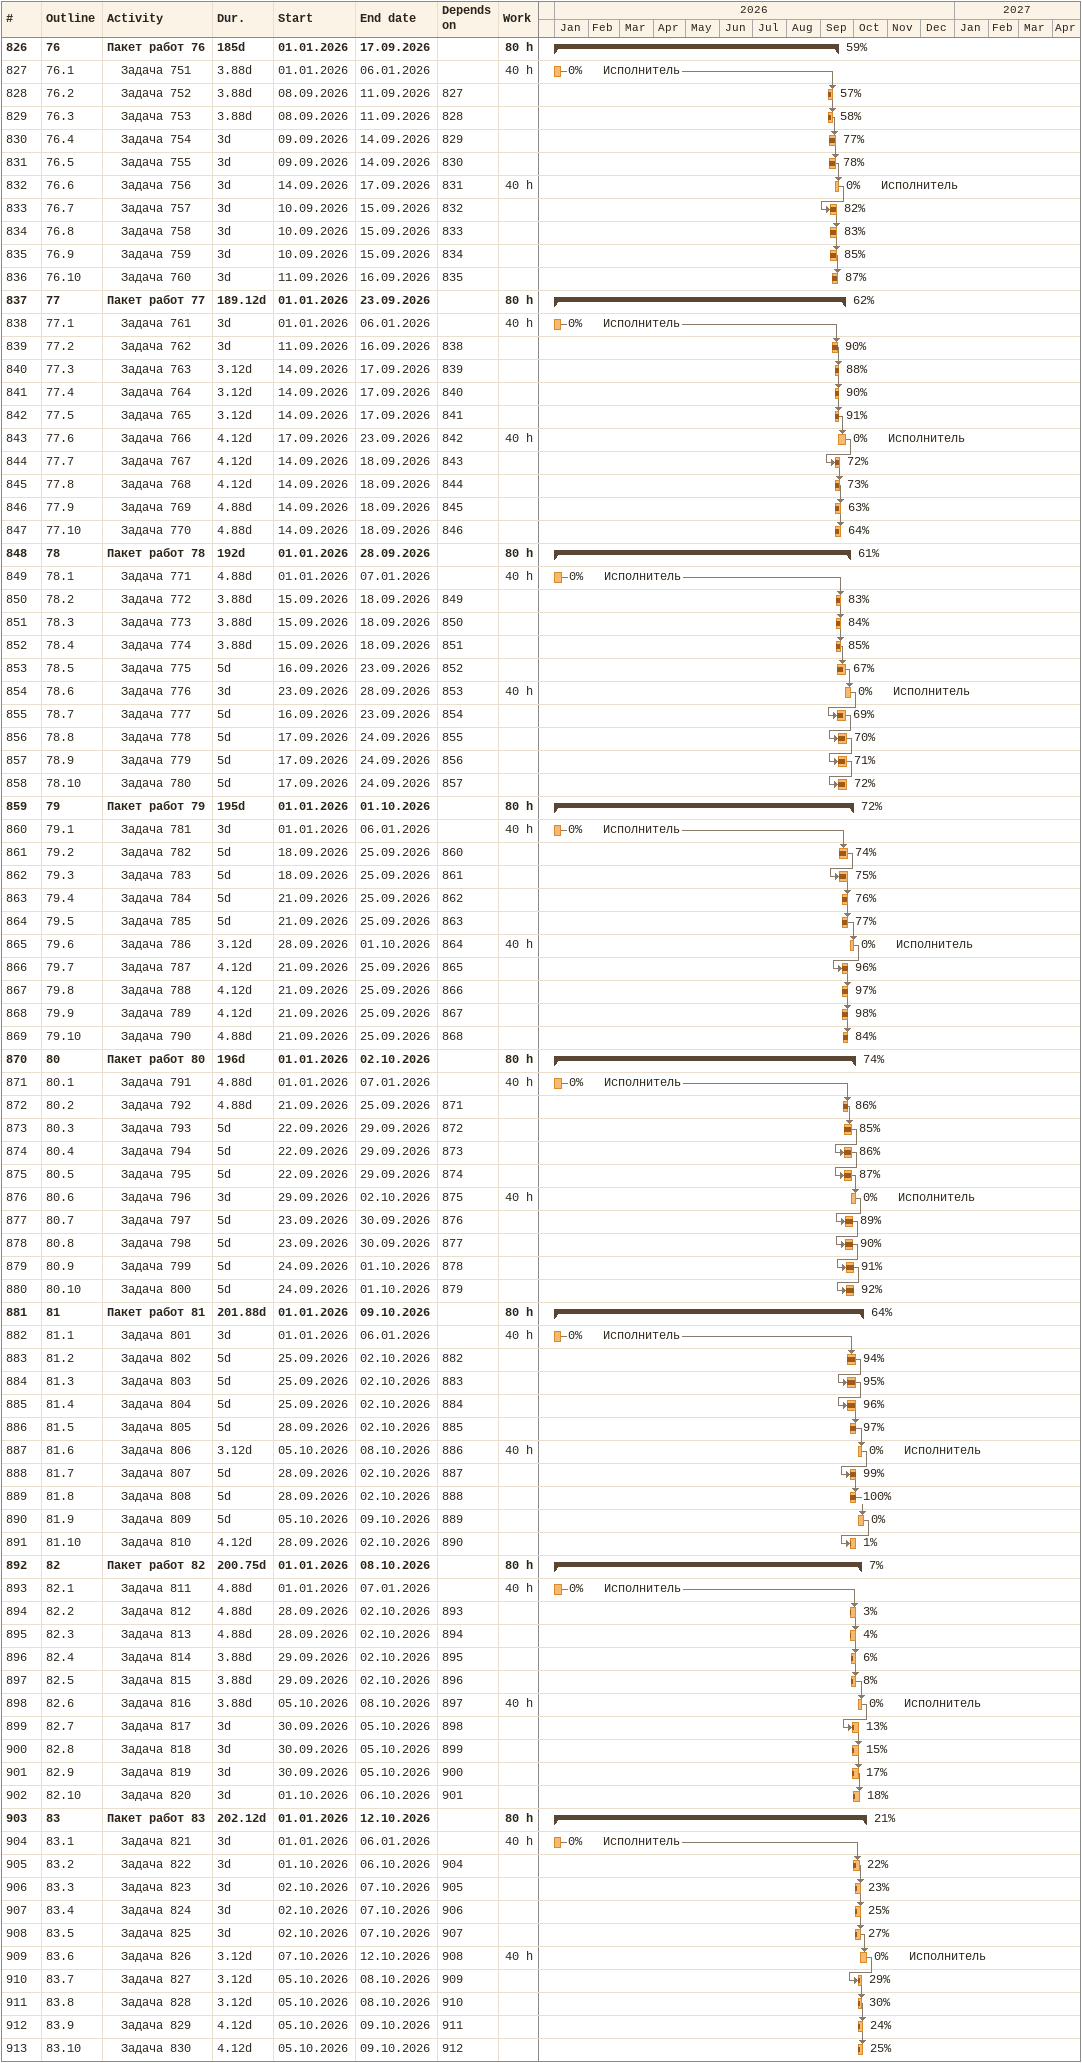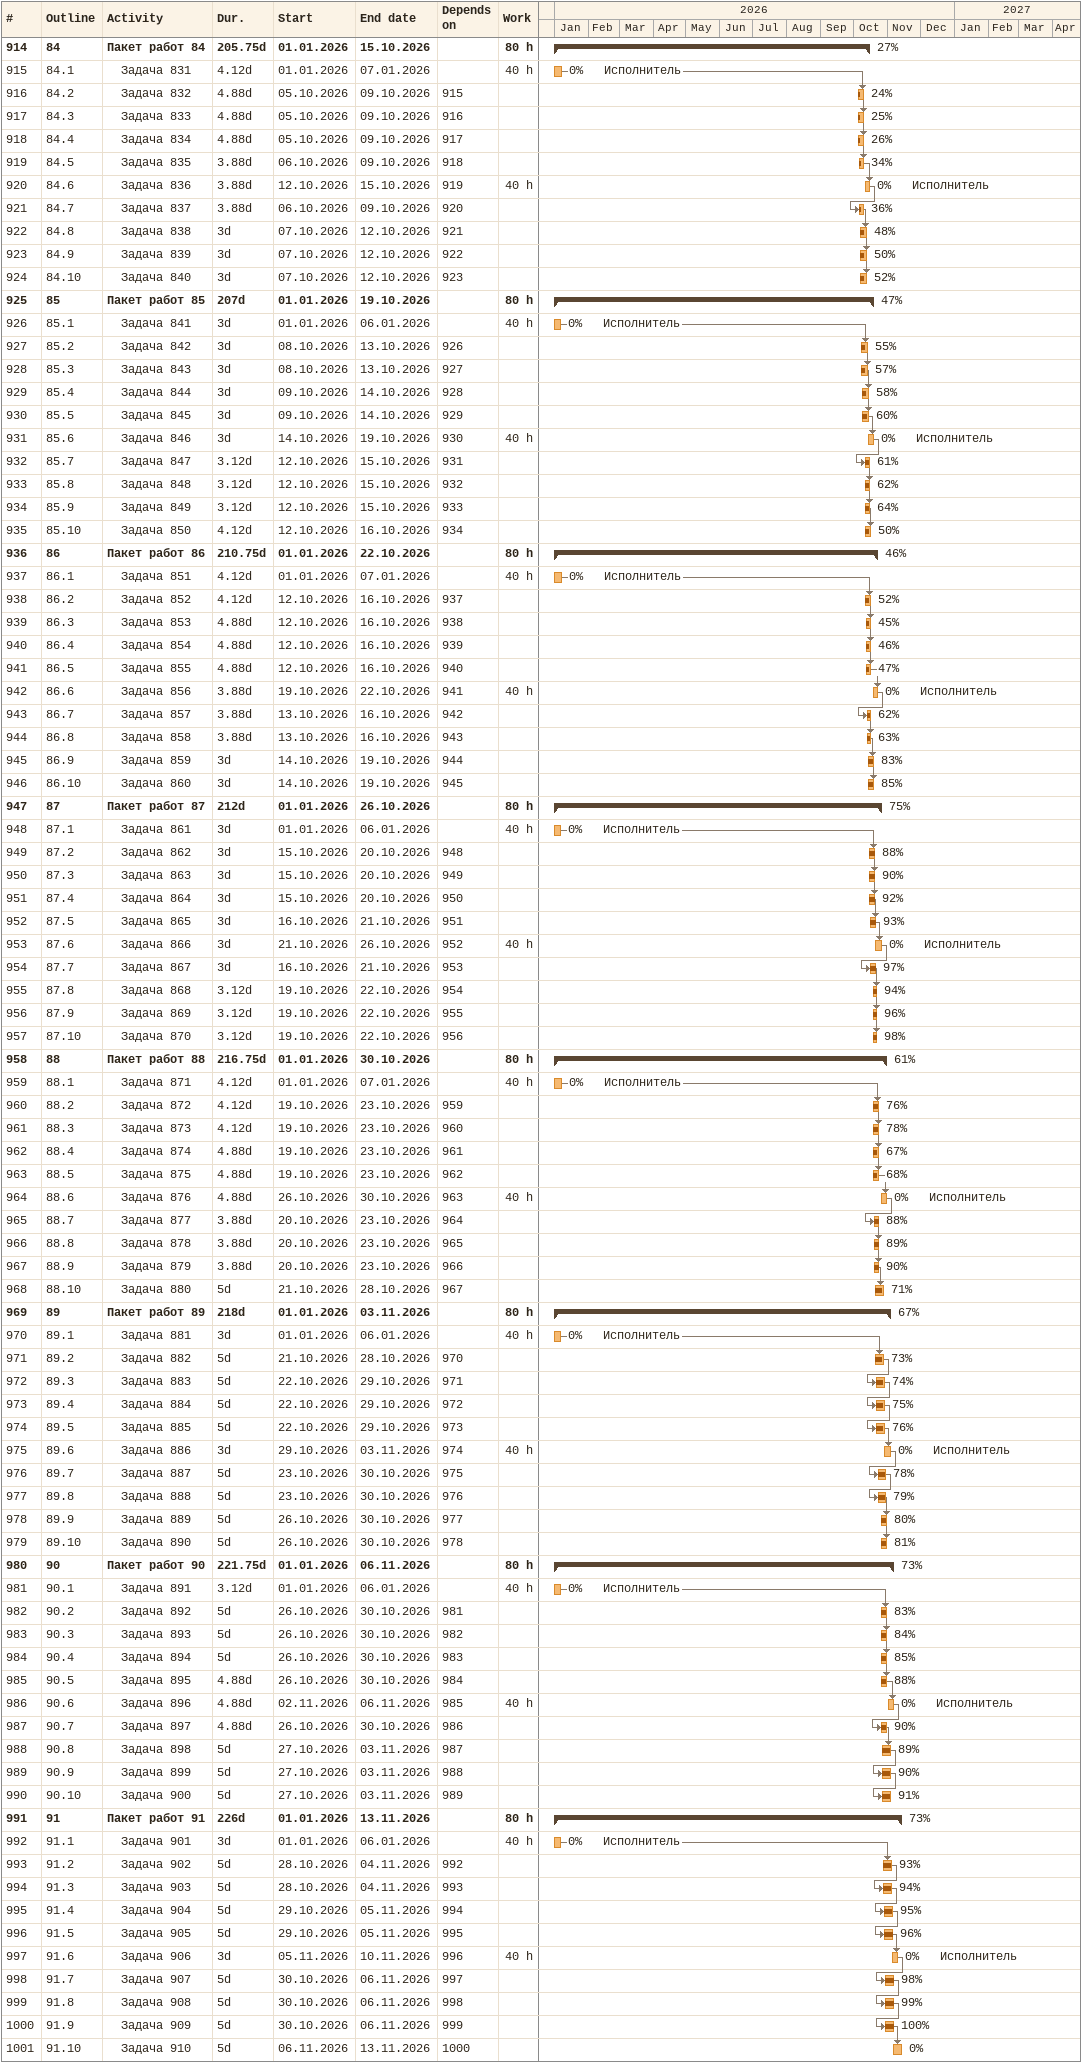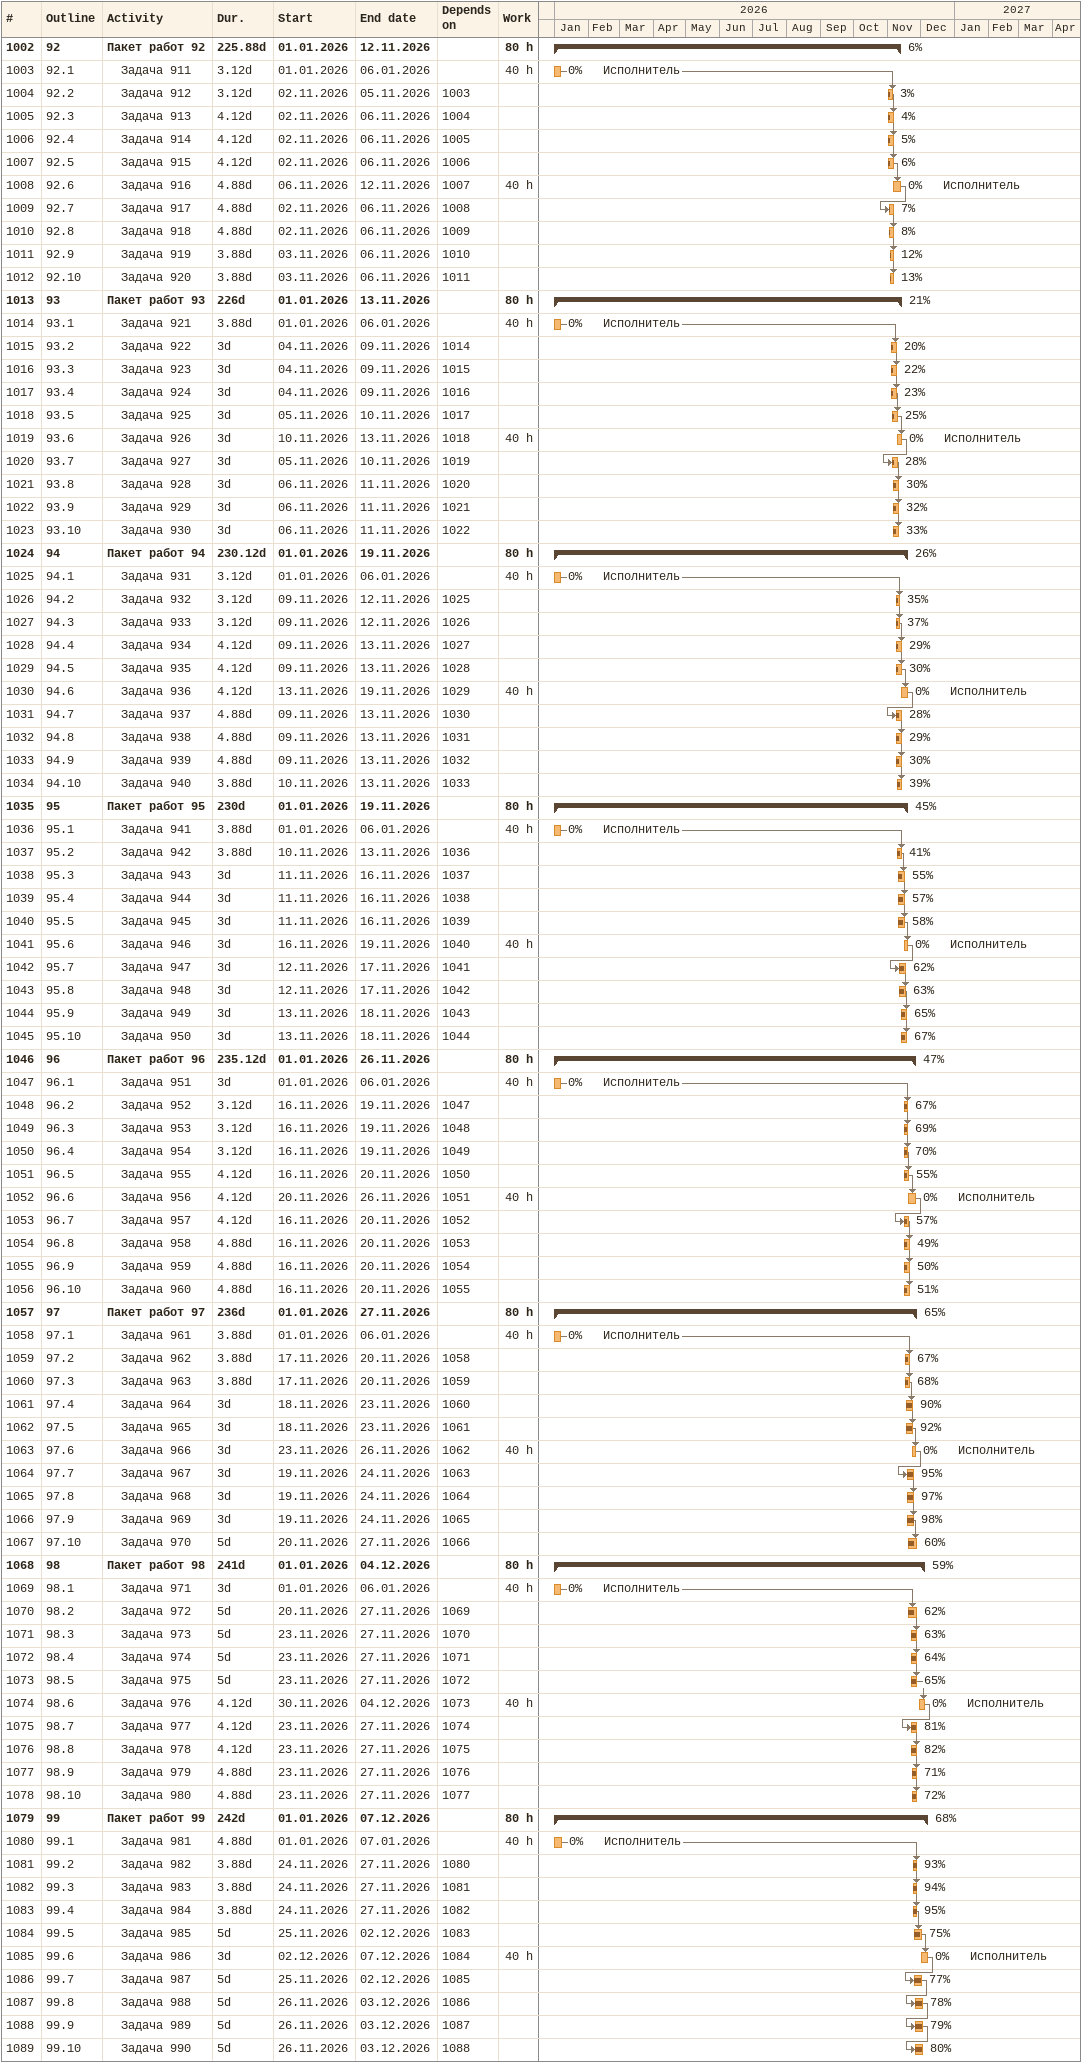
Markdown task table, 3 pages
| ID | WBS | Task | Duration | Start | Finish | Predecessors | Resources | % complete | Work (h) |
|---|---|---|---|---|---|---|---|---|---|
| 826 | 76 | **Пакет работ 76** | 185d | 2026-01-01 | 2026-09-17 |  |  | 59 | 80 |
| 827 | 76.1 | Задача 751 | 3.88d | 2026-01-01 | 2026-01-06 |  | Исполнитель | 0 | 40 |
| 828 | 76.2 | Задача 752 | 3.88d | 2026-09-08 | 2026-09-11 | 827 |  | 57 |  |
| 829 | 76.3 | Задача 753 | 3.88d | 2026-09-08 | 2026-09-11 | 828 |  | 58 |  |
| 830 | 76.4 | Задача 754 | 3d | 2026-09-09 | 2026-09-14 | 829 |  | 77 |  |
| 831 | 76.5 | Задача 755 | 3d | 2026-09-09 | 2026-09-14 | 830 |  | 78 |  |
| 832 | 76.6 | Задача 756 | 3d | 2026-09-14 | 2026-09-17 | 831 | Исполнитель | 0 | 40 |
| 833 | 76.7 | Задача 757 | 3d | 2026-09-10 | 2026-09-15 | 832 |  | 82 |  |
| 834 | 76.8 | Задача 758 | 3d | 2026-09-10 | 2026-09-15 | 833 |  | 83 |  |
| 835 | 76.9 | Задача 759 | 3d | 2026-09-10 | 2026-09-15 | 834 |  | 85 |  |
| 836 | 76.10 | Задача 760 | 3d | 2026-09-11 | 2026-09-16 | 835 |  | 87 |  |
| 837 | 77 | **Пакет работ 77** | 189.12d | 2026-01-01 | 2026-09-23 |  |  | 62 | 80 |
| 838 | 77.1 | Задача 761 | 3d | 2026-01-01 | 2026-01-06 |  | Исполнитель | 0 | 40 |
| 839 | 77.2 | Задача 762 | 3d | 2026-09-11 | 2026-09-16 | 838 |  | 90 |  |
| 840 | 77.3 | Задача 763 | 3.12d | 2026-09-14 | 2026-09-17 | 839 |  | 88 |  |
| 841 | 77.4 | Задача 764 | 3.12d | 2026-09-14 | 2026-09-17 | 840 |  | 90 |  |
| 842 | 77.5 | Задача 765 | 3.12d | 2026-09-14 | 2026-09-17 | 841 |  | 91 |  |
| 843 | 77.6 | Задача 766 | 4.12d | 2026-09-17 | 2026-09-23 | 842 | Исполнитель | 0 | 40 |
| 844 | 77.7 | Задача 767 | 4.12d | 2026-09-14 | 2026-09-18 | 843 |  | 72 |  |
| 845 | 77.8 | Задача 768 | 4.12d | 2026-09-14 | 2026-09-18 | 844 |  | 73 |  |
| 846 | 77.9 | Задача 769 | 4.88d | 2026-09-14 | 2026-09-18 | 845 |  | 63 |  |
| 847 | 77.10 | Задача 770 | 4.88d | 2026-09-14 | 2026-09-18 | 846 |  | 64 |  |
| 848 | 78 | **Пакет работ 78** | 192d | 2026-01-01 | 2026-09-28 |  |  | 61 | 80 |
| 849 | 78.1 | Задача 771 | 4.88d | 2026-01-01 | 2026-01-07 |  | Исполнитель | 0 | 40 |
| 850 | 78.2 | Задача 772 | 3.88d | 2026-09-15 | 2026-09-18 | 849 |  | 83 |  |
| 851 | 78.3 | Задача 773 | 3.88d | 2026-09-15 | 2026-09-18 | 850 |  | 84 |  |
| 852 | 78.4 | Задача 774 | 3.88d | 2026-09-15 | 2026-09-18 | 851 |  | 85 |  |
| 853 | 78.5 | Задача 775 | 5d | 2026-09-16 | 2026-09-23 | 852 |  | 67 |  |
| 854 | 78.6 | Задача 776 | 3d | 2026-09-23 | 2026-09-28 | 853 | Исполнитель | 0 | 40 |
| 855 | 78.7 | Задача 777 | 5d | 2026-09-16 | 2026-09-23 | 854 |  | 69 |  |
| 856 | 78.8 | Задача 778 | 5d | 2026-09-17 | 2026-09-24 | 855 |  | 70 |  |
| 857 | 78.9 | Задача 779 | 5d | 2026-09-17 | 2026-09-24 | 856 |  | 71 |  |
| 858 | 78.10 | Задача 780 | 5d | 2026-09-17 | 2026-09-24 | 857 |  | 72 |  |
| 859 | 79 | **Пакет работ 79** | 195d | 2026-01-01 | 2026-10-01 |  |  | 72 | 80 |
| 860 | 79.1 | Задача 781 | 3d | 2026-01-01 | 2026-01-06 |  | Исполнитель | 0 | 40 |
| 861 | 79.2 | Задача 782 | 5d | 2026-09-18 | 2026-09-25 | 860 |  | 74 |  |
| 862 | 79.3 | Задача 783 | 5d | 2026-09-18 | 2026-09-25 | 861 |  | 75 |  |
| 863 | 79.4 | Задача 784 | 5d | 2026-09-21 | 2026-09-25 | 862 |  | 76 |  |
| 864 | 79.5 | Задача 785 | 5d | 2026-09-21 | 2026-09-25 | 863 |  | 77 |  |
| 865 | 79.6 | Задача 786 | 3.12d | 2026-09-28 | 2026-10-01 | 864 | Исполнитель | 0 | 40 |
| 866 | 79.7 | Задача 787 | 4.12d | 2026-09-21 | 2026-09-25 | 865 |  | 96 |  |
| 867 | 79.8 | Задача 788 | 4.12d | 2026-09-21 | 2026-09-25 | 866 |  | 97 |  |
| 868 | 79.9 | Задача 789 | 4.12d | 2026-09-21 | 2026-09-25 | 867 |  | 98 |  |
| 869 | 79.10 | Задача 790 | 4.88d | 2026-09-21 | 2026-09-25 | 868 |  | 84 |  |
| 870 | 80 | **Пакет работ 80** | 196d | 2026-01-01 | 2026-10-02 |  |  | 74 | 80 |
| 871 | 80.1 | Задача 791 | 4.88d | 2026-01-01 | 2026-01-07 |  | Исполнитель | 0 | 40 |
| 872 | 80.2 | Задача 792 | 4.88d | 2026-09-21 | 2026-09-25 | 871 |  | 86 |  |
| 873 | 80.3 | Задача 793 | 5d | 2026-09-22 | 2026-09-29 | 872 |  | 85 |  |
| 874 | 80.4 | Задача 794 | 5d | 2026-09-22 | 2026-09-29 | 873 |  | 86 |  |
| 875 | 80.5 | Задача 795 | 5d | 2026-09-22 | 2026-09-29 | 874 |  | 87 |  |
| 876 | 80.6 | Задача 796 | 3d | 2026-09-29 | 2026-10-02 | 875 | Исполнитель | 0 | 40 |
| 877 | 80.7 | Задача 797 | 5d | 2026-09-23 | 2026-09-30 | 876 |  | 89 |  |
| 878 | 80.8 | Задача 798 | 5d | 2026-09-23 | 2026-09-30 | 877 |  | 90 |  |
| 879 | 80.9 | Задача 799 | 5d | 2026-09-24 | 2026-10-01 | 878 |  | 91 |  |
| 880 | 80.10 | Задача 800 | 5d | 2026-09-24 | 2026-10-01 | 879 |  | 92 |  |
| 881 | 81 | **Пакет работ 81** | 201.88d | 2026-01-01 | 2026-10-09 |  |  | 64 | 80 |
| 882 | 81.1 | Задача 801 | 3d | 2026-01-01 | 2026-01-06 |  | Исполнитель | 0 | 40 |
| 883 | 81.2 | Задача 802 | 5d | 2026-09-25 | 2026-10-02 | 882 |  | 94 |  |
| 884 | 81.3 | Задача 803 | 5d | 2026-09-25 | 2026-10-02 | 883 |  | 95 |  |
| 885 | 81.4 | Задача 804 | 5d | 2026-09-25 | 2026-10-02 | 884 |  | 96 |  |
| 886 | 81.5 | Задача 805 | 5d | 2026-09-28 | 2026-10-02 | 885 |  | 97 |  |
| 887 | 81.6 | Задача 806 | 3.12d | 2026-10-05 | 2026-10-08 | 886 | Исполнитель | 0 | 40 |
| 888 | 81.7 | Задача 807 | 5d | 2026-09-28 | 2026-10-02 | 887 |  | 99 |  |
| 889 | 81.8 | Задача 808 | 5d | 2026-09-28 | 2026-10-02 | 888 |  | 100 |  |
| 890 | 81.9 | Задача 809 | 5d | 2026-10-05 | 2026-10-09 | 889 |  | 0 |  |
| 891 | 81.10 | Задача 810 | 4.12d | 2026-09-28 | 2026-10-02 | 890 |  | 1 |  |
| 892 | 82 | **Пакет работ 82** | 200.75d | 2026-01-01 | 2026-10-08 |  |  | 7 | 80 |
| 893 | 82.1 | Задача 811 | 4.88d | 2026-01-01 | 2026-01-07 |  | Исполнитель | 0 | 40 |
| 894 | 82.2 | Задача 812 | 4.88d | 2026-09-28 | 2026-10-02 | 893 |  | 3 |  |
| 895 | 82.3 | Задача 813 | 4.88d | 2026-09-28 | 2026-10-02 | 894 |  | 4 |  |
| 896 | 82.4 | Задача 814 | 3.88d | 2026-09-29 | 2026-10-02 | 895 |  | 6 |  |
| 897 | 82.5 | Задача 815 | 3.88d | 2026-09-29 | 2026-10-02 | 896 |  | 8 |  |
| 898 | 82.6 | Задача 816 | 3.88d | 2026-10-05 | 2026-10-08 | 897 | Исполнитель | 0 | 40 |
| 899 | 82.7 | Задача 817 | 3d | 2026-09-30 | 2026-10-05 | 898 |  | 13 |  |
| 900 | 82.8 | Задача 818 | 3d | 2026-09-30 | 2026-10-05 | 899 |  | 15 |  |
| 901 | 82.9 | Задача 819 | 3d | 2026-09-30 | 2026-10-05 | 900 |  | 17 |  |
| 902 | 82.10 | Задача 820 | 3d | 2026-10-01 | 2026-10-06 | 901 |  | 18 |  |
| 903 | 83 | **Пакет работ 83** | 202.12d | 2026-01-01 | 2026-10-12 |  |  | 21 | 80 |
| 904 | 83.1 | Задача 821 | 3d | 2026-01-01 | 2026-01-06 |  | Исполнитель | 0 | 40 |
| 905 | 83.2 | Задача 822 | 3d | 2026-10-01 | 2026-10-06 | 904 |  | 22 |  |
| 906 | 83.3 | Задача 823 | 3d | 2026-10-02 | 2026-10-07 | 905 |  | 23 |  |
| 907 | 83.4 | Задача 824 | 3d | 2026-10-02 | 2026-10-07 | 906 |  | 25 |  |
| 908 | 83.5 | Задача 825 | 3d | 2026-10-02 | 2026-10-07 | 907 |  | 27 |  |
| 909 | 83.6 | Задача 826 | 3.12d | 2026-10-07 | 2026-10-12 | 908 | Исполнитель | 0 | 40 |
| 910 | 83.7 | Задача 827 | 3.12d | 2026-10-05 | 2026-10-08 | 909 |  | 29 |  |
| 911 | 83.8 | Задача 828 | 3.12d | 2026-10-05 | 2026-10-08 | 910 |  | 30 |  |
| 912 | 83.9 | Задача 829 | 4.12d | 2026-10-05 | 2026-10-09 | 911 |  | 24 |  |
| 913 | 83.10 | Задача 830 | 4.12d | 2026-10-05 | 2026-10-09 | 912 |  | 25 |  |
| 914 | 84 | **Пакет работ 84** | 205.75d | 2026-01-01 | 2026-10-15 |  |  | 27 | 80 |
| 915 | 84.1 | Задача 831 | 4.12d | 2026-01-01 | 2026-01-07 |  | Исполнитель | 0 | 40 |
| 916 | 84.2 | Задача 832 | 4.88d | 2026-10-05 | 2026-10-09 | 915 |  | 24 |  |
| 917 | 84.3 | Задача 833 | 4.88d | 2026-10-05 | 2026-10-09 | 916 |  | 25 |  |
| 918 | 84.4 | Задача 834 | 4.88d | 2026-10-05 | 2026-10-09 | 917 |  | 26 |  |
| 919 | 84.5 | Задача 835 | 3.88d | 2026-10-06 | 2026-10-09 | 918 |  | 34 |  |
| 920 | 84.6 | Задача 836 | 3.88d | 2026-10-12 | 2026-10-15 | 919 | Исполнитель | 0 | 40 |
| 921 | 84.7 | Задача 837 | 3.88d | 2026-10-06 | 2026-10-09 | 920 |  | 36 |  |
| 922 | 84.8 | Задача 838 | 3d | 2026-10-07 | 2026-10-12 | 921 |  | 48 |  |
| 923 | 84.9 | Задача 839 | 3d | 2026-10-07 | 2026-10-12 | 922 |  | 50 |  |
| 924 | 84.10 | Задача 840 | 3d | 2026-10-07 | 2026-10-12 | 923 |  | 52 |  |
| 925 | 85 | **Пакет работ 85** | 207d | 2026-01-01 | 2026-10-19 |  |  | 47 | 80 |
| 926 | 85.1 | Задача 841 | 3d | 2026-01-01 | 2026-01-06 |  | Исполнитель | 0 | 40 |
| 927 | 85.2 | Задача 842 | 3d | 2026-10-08 | 2026-10-13 | 926 |  | 55 |  |
| 928 | 85.3 | Задача 843 | 3d | 2026-10-08 | 2026-10-13 | 927 |  | 57 |  |
| 929 | 85.4 | Задача 844 | 3d | 2026-10-09 | 2026-10-14 | 928 |  | 58 |  |
| 930 | 85.5 | Задача 845 | 3d | 2026-10-09 | 2026-10-14 | 929 |  | 60 |  |
| 931 | 85.6 | Задача 846 | 3d | 2026-10-14 | 2026-10-19 | 930 | Исполнитель | 0 | 40 |
| 932 | 85.7 | Задача 847 | 3.12d | 2026-10-12 | 2026-10-15 | 931 |  | 61 |  |
| 933 | 85.8 | Задача 848 | 3.12d | 2026-10-12 | 2026-10-15 | 932 |  | 62 |  |
| 934 | 85.9 | Задача 849 | 3.12d | 2026-10-12 | 2026-10-15 | 933 |  | 64 |  |
| 935 | 85.10 | Задача 850 | 4.12d | 2026-10-12 | 2026-10-16 | 934 |  | 50 |  |
| 936 | 86 | **Пакет работ 86** | 210.75d | 2026-01-01 | 2026-10-22 |  |  | 46 | 80 |
| 937 | 86.1 | Задача 851 | 4.12d | 2026-01-01 | 2026-01-07 |  | Исполнитель | 0 | 40 |
| 938 | 86.2 | Задача 852 | 4.12d | 2026-10-12 | 2026-10-16 | 937 |  | 52 |  |
| 939 | 86.3 | Задача 853 | 4.88d | 2026-10-12 | 2026-10-16 | 938 |  | 45 |  |
| 940 | 86.4 | Задача 854 | 4.88d | 2026-10-12 | 2026-10-16 | 939 |  | 46 |  |
| 941 | 86.5 | Задача 855 | 4.88d | 2026-10-12 | 2026-10-16 | 940 |  | 47 |  |
| 942 | 86.6 | Задача 856 | 3.88d | 2026-10-19 | 2026-10-22 | 941 | Исполнитель | 0 | 40 |
| 943 | 86.7 | Задача 857 | 3.88d | 2026-10-13 | 2026-10-16 | 942 |  | 62 |  |
| 944 | 86.8 | Задача 858 | 3.88d | 2026-10-13 | 2026-10-16 | 943 |  | 63 |  |
| 945 | 86.9 | Задача 859 | 3d | 2026-10-14 | 2026-10-19 | 944 |  | 83 |  |
| 946 | 86.10 | Задача 860 | 3d | 2026-10-14 | 2026-10-19 | 945 |  | 85 |  |
| 947 | 87 | **Пакет работ 87** | 212d | 2026-01-01 | 2026-10-26 |  |  | 75 | 80 |
| 948 | 87.1 | Задача 861 | 3d | 2026-01-01 | 2026-01-06 |  | Исполнитель | 0 | 40 |
| 949 | 87.2 | Задача 862 | 3d | 2026-10-15 | 2026-10-20 | 948 |  | 88 |  |
| 950 | 87.3 | Задача 863 | 3d | 2026-10-15 | 2026-10-20 | 949 |  | 90 |  |
| 951 | 87.4 | Задача 864 | 3d | 2026-10-15 | 2026-10-20 | 950 |  | 92 |  |
| 952 | 87.5 | Задача 865 | 3d | 2026-10-16 | 2026-10-21 | 951 |  | 93 |  |
| 953 | 87.6 | Задача 866 | 3d | 2026-10-21 | 2026-10-26 | 952 | Исполнитель | 0 | 40 |
| 954 | 87.7 | Задача 867 | 3d | 2026-10-16 | 2026-10-21 | 953 |  | 97 |  |
| 955 | 87.8 | Задача 868 | 3.12d | 2026-10-19 | 2026-10-22 | 954 |  | 94 |  |
| 956 | 87.9 | Задача 869 | 3.12d | 2026-10-19 | 2026-10-22 | 955 |  | 96 |  |
| 957 | 87.10 | Задача 870 | 3.12d | 2026-10-19 | 2026-10-22 | 956 |  | 98 |  |
| 958 | 88 | **Пакет работ 88** | 216.75d | 2026-01-01 | 2026-10-30 |  |  | 61 | 80 |
| 959 | 88.1 | Задача 871 | 4.12d | 2026-01-01 | 2026-01-07 |  | Исполнитель | 0 | 40 |
| 960 | 88.2 | Задача 872 | 4.12d | 2026-10-19 | 2026-10-23 | 959 |  | 76 |  |
| 961 | 88.3 | Задача 873 | 4.12d | 2026-10-19 | 2026-10-23 | 960 |  | 78 |  |
| 962 | 88.4 | Задача 874 | 4.88d | 2026-10-19 | 2026-10-23 | 961 |  | 67 |  |
| 963 | 88.5 | Задача 875 | 4.88d | 2026-10-19 | 2026-10-23 | 962 |  | 68 |  |
| 964 | 88.6 | Задача 876 | 4.88d | 2026-10-26 | 2026-10-30 | 963 | Исполнитель | 0 | 40 |
| 965 | 88.7 | Задача 877 | 3.88d | 2026-10-20 | 2026-10-23 | 964 |  | 88 |  |
| 966 | 88.8 | Задача 878 | 3.88d | 2026-10-20 | 2026-10-23 | 965 |  | 89 |  |
| 967 | 88.9 | Задача 879 | 3.88d | 2026-10-20 | 2026-10-23 | 966 |  | 90 |  |
| 968 | 88.10 | Задача 880 | 5d | 2026-10-21 | 2026-10-28 | 967 |  | 71 |  |
| 969 | 89 | **Пакет работ 89** | 218d | 2026-01-01 | 2026-11-03 |  |  | 67 | 80 |
| 970 | 89.1 | Задача 881 | 3d | 2026-01-01 | 2026-01-06 |  | Исполнитель | 0 | 40 |
| 971 | 89.2 | Задача 882 | 5d | 2026-10-21 | 2026-10-28 | 970 |  | 73 |  |
| 972 | 89.3 | Задача 883 | 5d | 2026-10-22 | 2026-10-29 | 971 |  | 74 |  |
| 973 | 89.4 | Задача 884 | 5d | 2026-10-22 | 2026-10-29 | 972 |  | 75 |  |
| 974 | 89.5 | Задача 885 | 5d | 2026-10-22 | 2026-10-29 | 973 |  | 76 |  |
| 975 | 89.6 | Задача 886 | 3d | 2026-10-29 | 2026-11-03 | 974 | Исполнитель | 0 | 40 |
| 976 | 89.7 | Задача 887 | 5d | 2026-10-23 | 2026-10-30 | 975 |  | 78 |  |
| 977 | 89.8 | Задача 888 | 5d | 2026-10-23 | 2026-10-30 | 976 |  | 79 |  |
| 978 | 89.9 | Задача 889 | 5d | 2026-10-26 | 2026-10-30 | 977 |  | 80 |  |
| 979 | 89.10 | Задача 890 | 5d | 2026-10-26 | 2026-10-30 | 978 |  | 81 |  |
| 980 | 90 | **Пакет работ 90** | 221.75d | 2026-01-01 | 2026-11-06 |  |  | 73 | 80 |
| 981 | 90.1 | Задача 891 | 3.12d | 2026-01-01 | 2026-01-06 |  | Исполнитель | 0 | 40 |
| 982 | 90.2 | Задача 892 | 5d | 2026-10-26 | 2026-10-30 | 981 |  | 83 |  |
| 983 | 90.3 | Задача 893 | 5d | 2026-10-26 | 2026-10-30 | 982 |  | 84 |  |
| 984 | 90.4 | Задача 894 | 5d | 2026-10-26 | 2026-10-30 | 983 |  | 85 |  |
| 985 | 90.5 | Задача 895 | 4.88d | 2026-10-26 | 2026-10-30 | 984 |  | 88 |  |
| 986 | 90.6 | Задача 896 | 4.88d | 2026-11-02 | 2026-11-06 | 985 | Исполнитель | 0 | 40 |
| 987 | 90.7 | Задача 897 | 4.88d | 2026-10-26 | 2026-10-30 | 986 |  | 90 |  |
| 988 | 90.8 | Задача 898 | 5d | 2026-10-27 | 2026-11-03 | 987 |  | 89 |  |
| 989 | 90.9 | Задача 899 | 5d | 2026-10-27 | 2026-11-03 | 988 |  | 90 |  |
| 990 | 90.10 | Задача 900 | 5d | 2026-10-27 | 2026-11-03 | 989 |  | 91 |  |
| 991 | 91 | **Пакет работ 91** | 226d | 2026-01-01 | 2026-11-13 |  |  | 73 | 80 |
| 992 | 91.1 | Задача 901 | 3d | 2026-01-01 | 2026-01-06 |  | Исполнитель | 0 | 40 |
| 993 | 91.2 | Задача 902 | 5d | 2026-10-28 | 2026-11-04 | 992 |  | 93 |  |
| 994 | 91.3 | Задача 903 | 5d | 2026-10-28 | 2026-11-04 | 993 |  | 94 |  |
| 995 | 91.4 | Задача 904 | 5d | 2026-10-29 | 2026-11-05 | 994 |  | 95 |  |
| 996 | 91.5 | Задача 905 | 5d | 2026-10-29 | 2026-11-05 | 995 |  | 96 |  |
| 997 | 91.6 | Задача 906 | 3d | 2026-11-05 | 2026-11-10 | 996 | Исполнитель | 0 | 40 |
| 998 | 91.7 | Задача 907 | 5d | 2026-10-30 | 2026-11-06 | 997 |  | 98 |  |
| 999 | 91.8 | Задача 908 | 5d | 2026-10-30 | 2026-11-06 | 998 |  | 99 |  |
| 1000 | 91.9 | Задача 909 | 5d | 2026-10-30 | 2026-11-06 | 999 |  | 100 |  |
| 1001 | 91.10 | Задача 910 | 5d | 2026-11-06 | 2026-11-13 | 1000 |  | 0 |  |
| 1002 | 92 | **Пакет работ 92** | 225.88d | 2026-01-01 | 2026-11-12 |  |  | 6 | 80 |
| 1003 | 92.1 | Задача 911 | 3.12d | 2026-01-01 | 2026-01-06 |  | Исполнитель | 0 | 40 |
| 1004 | 92.2 | Задача 912 | 3.12d | 2026-11-02 | 2026-11-05 | 1003 |  | 3 |  |
| 1005 | 92.3 | Задача 913 | 4.12d | 2026-11-02 | 2026-11-06 | 1004 |  | 4 |  |
| 1006 | 92.4 | Задача 914 | 4.12d | 2026-11-02 | 2026-11-06 | 1005 |  | 5 |  |
| 1007 | 92.5 | Задача 915 | 4.12d | 2026-11-02 | 2026-11-06 | 1006 |  | 6 |  |
| 1008 | 92.6 | Задача 916 | 4.88d | 2026-11-06 | 2026-11-12 | 1007 | Исполнитель | 0 | 40 |
| 1009 | 92.7 | Задача 917 | 4.88d | 2026-11-02 | 2026-11-06 | 1008 |  | 7 |  |
| 1010 | 92.8 | Задача 918 | 4.88d | 2026-11-02 | 2026-11-06 | 1009 |  | 8 |  |
| 1011 | 92.9 | Задача 919 | 3.88d | 2026-11-03 | 2026-11-06 | 1010 |  | 12 |  |
| 1012 | 92.10 | Задача 920 | 3.88d | 2026-11-03 | 2026-11-06 | 1011 |  | 13 |  |
| 1013 | 93 | **Пакет работ 93** | 226d | 2026-01-01 | 2026-11-13 |  |  | 21 | 80 |
| 1014 | 93.1 | Задача 921 | 3.88d | 2026-01-01 | 2026-01-06 |  | Исполнитель | 0 | 40 |
| 1015 | 93.2 | Задача 922 | 3d | 2026-11-04 | 2026-11-09 | 1014 |  | 20 |  |
| 1016 | 93.3 | Задача 923 | 3d | 2026-11-04 | 2026-11-09 | 1015 |  | 22 |  |
| 1017 | 93.4 | Задача 924 | 3d | 2026-11-04 | 2026-11-09 | 1016 |  | 23 |  |
| 1018 | 93.5 | Задача 925 | 3d | 2026-11-05 | 2026-11-10 | 1017 |  | 25 |  |
| 1019 | 93.6 | Задача 926 | 3d | 2026-11-10 | 2026-11-13 | 1018 | Исполнитель | 0 | 40 |
| 1020 | 93.7 | Задача 927 | 3d | 2026-11-05 | 2026-11-10 | 1019 |  | 28 |  |
| 1021 | 93.8 | Задача 928 | 3d | 2026-11-06 | 2026-11-11 | 1020 |  | 30 |  |
| 1022 | 93.9 | Задача 929 | 3d | 2026-11-06 | 2026-11-11 | 1021 |  | 32 |  |
| 1023 | 93.10 | Задача 930 | 3d | 2026-11-06 | 2026-11-11 | 1022 |  | 33 |  |
| 1024 | 94 | **Пакет работ 94** | 230.12d | 2026-01-01 | 2026-11-19 |  |  | 26 | 80 |
| 1025 | 94.1 | Задача 931 | 3.12d | 2026-01-01 | 2026-01-06 |  | Исполнитель | 0 | 40 |
| 1026 | 94.2 | Задача 932 | 3.12d | 2026-11-09 | 2026-11-12 | 1025 |  | 35 |  |
| 1027 | 94.3 | Задача 933 | 3.12d | 2026-11-09 | 2026-11-12 | 1026 |  | 37 |  |
| 1028 | 94.4 | Задача 934 | 4.12d | 2026-11-09 | 2026-11-13 | 1027 |  | 29 |  |
| 1029 | 94.5 | Задача 935 | 4.12d | 2026-11-09 | 2026-11-13 | 1028 |  | 30 |  |
| 1030 | 94.6 | Задача 936 | 4.12d | 2026-11-13 | 2026-11-19 | 1029 | Исполнитель | 0 | 40 |
| 1031 | 94.7 | Задача 937 | 4.88d | 2026-11-09 | 2026-11-13 | 1030 |  | 28 |  |
| 1032 | 94.8 | Задача 938 | 4.88d | 2026-11-09 | 2026-11-13 | 1031 |  | 29 |  |
| 1033 | 94.9 | Задача 939 | 4.88d | 2026-11-09 | 2026-11-13 | 1032 |  | 30 |  |
| 1034 | 94.10 | Задача 940 | 3.88d | 2026-11-10 | 2026-11-13 | 1033 |  | 39 |  |
| 1035 | 95 | **Пакет работ 95** | 230d | 2026-01-01 | 2026-11-19 |  |  | 45 | 80 |
| 1036 | 95.1 | Задача 941 | 3.88d | 2026-01-01 | 2026-01-06 |  | Исполнитель | 0 | 40 |
| 1037 | 95.2 | Задача 942 | 3.88d | 2026-11-10 | 2026-11-13 | 1036 |  | 41 |  |
| 1038 | 95.3 | Задача 943 | 3d | 2026-11-11 | 2026-11-16 | 1037 |  | 55 |  |
| 1039 | 95.4 | Задача 944 | 3d | 2026-11-11 | 2026-11-16 | 1038 |  | 57 |  |
| 1040 | 95.5 | Задача 945 | 3d | 2026-11-11 | 2026-11-16 | 1039 |  | 58 |  |
| 1041 | 95.6 | Задача 946 | 3d | 2026-11-16 | 2026-11-19 | 1040 | Исполнитель | 0 | 40 |
| 1042 | 95.7 | Задача 947 | 3d | 2026-11-12 | 2026-11-17 | 1041 |  | 62 |  |
| 1043 | 95.8 | Задача 948 | 3d | 2026-11-12 | 2026-11-17 | 1042 |  | 63 |  |
| 1044 | 95.9 | Задача 949 | 3d | 2026-11-13 | 2026-11-18 | 1043 |  | 65 |  |
| 1045 | 95.10 | Задача 950 | 3d | 2026-11-13 | 2026-11-18 | 1044 |  | 67 |  |
| 1046 | 96 | **Пакет работ 96** | 235.12d | 2026-01-01 | 2026-11-26 |  |  | 47 | 80 |
| 1047 | 96.1 | Задача 951 | 3d | 2026-01-01 | 2026-01-06 |  | Исполнитель | 0 | 40 |
| 1048 | 96.2 | Задача 952 | 3.12d | 2026-11-16 | 2026-11-19 | 1047 |  | 67 |  |
| 1049 | 96.3 | Задача 953 | 3.12d | 2026-11-16 | 2026-11-19 | 1048 |  | 69 |  |
| 1050 | 96.4 | Задача 954 | 3.12d | 2026-11-16 | 2026-11-19 | 1049 |  | 70 |  |
| 1051 | 96.5 | Задача 955 | 4.12d | 2026-11-16 | 2026-11-20 | 1050 |  | 55 |  |
| 1052 | 96.6 | Задача 956 | 4.12d | 2026-11-20 | 2026-11-26 | 1051 | Исполнитель | 0 | 40 |
| 1053 | 96.7 | Задача 957 | 4.12d | 2026-11-16 | 2026-11-20 | 1052 |  | 57 |  |
| 1054 | 96.8 | Задача 958 | 4.88d | 2026-11-16 | 2026-11-20 | 1053 |  | 49 |  |
| 1055 | 96.9 | Задача 959 | 4.88d | 2026-11-16 | 2026-11-20 | 1054 |  | 50 |  |
| 1056 | 96.10 | Задача 960 | 4.88d | 2026-11-16 | 2026-11-20 | 1055 |  | 51 |  |
| 1057 | 97 | **Пакет работ 97** | 236d | 2026-01-01 | 2026-11-27 |  |  | 65 | 80 |
| 1058 | 97.1 | Задача 961 | 3.88d | 2026-01-01 | 2026-01-06 |  | Исполнитель | 0 | 40 |
| 1059 | 97.2 | Задача 962 | 3.88d | 2026-11-17 | 2026-11-20 | 1058 |  | 67 |  |
| 1060 | 97.3 | Задача 963 | 3.88d | 2026-11-17 | 2026-11-20 | 1059 |  | 68 |  |
| 1061 | 97.4 | Задача 964 | 3d | 2026-11-18 | 2026-11-23 | 1060 |  | 90 |  |
| 1062 | 97.5 | Задача 965 | 3d | 2026-11-18 | 2026-11-23 | 1061 |  | 92 |  |
| 1063 | 97.6 | Задача 966 | 3d | 2026-11-23 | 2026-11-26 | 1062 | Исполнитель | 0 | 40 |
| 1064 | 97.7 | Задача 967 | 3d | 2026-11-19 | 2026-11-24 | 1063 |  | 95 |  |
| 1065 | 97.8 | Задача 968 | 3d | 2026-11-19 | 2026-11-24 | 1064 |  | 97 |  |
| 1066 | 97.9 | Задача 969 | 3d | 2026-11-19 | 2026-11-24 | 1065 |  | 98 |  |
| 1067 | 97.10 | Задача 970 | 5d | 2026-11-20 | 2026-11-27 | 1066 |  | 60 |  |
| 1068 | 98 | **Пакет работ 98** | 241d | 2026-01-01 | 2026-12-04 |  |  | 59 | 80 |
| 1069 | 98.1 | Задача 971 | 3d | 2026-01-01 | 2026-01-06 |  | Исполнитель | 0 | 40 |
| 1070 | 98.2 | Задача 972 | 5d | 2026-11-20 | 2026-11-27 | 1069 |  | 62 |  |
| 1071 | 98.3 | Задача 973 | 5d | 2026-11-23 | 2026-11-27 | 1070 |  | 63 |  |
| 1072 | 98.4 | Задача 974 | 5d | 2026-11-23 | 2026-11-27 | 1071 |  | 64 |  |
| 1073 | 98.5 | Задача 975 | 5d | 2026-11-23 | 2026-11-27 | 1072 |  | 65 |  |
| 1074 | 98.6 | Задача 976 | 4.12d | 2026-11-30 | 2026-12-04 | 1073 | Исполнитель | 0 | 40 |
| 1075 | 98.7 | Задача 977 | 4.12d | 2026-11-23 | 2026-11-27 | 1074 |  | 81 |  |
| 1076 | 98.8 | Задача 978 | 4.12d | 2026-11-23 | 2026-11-27 | 1075 |  | 82 |  |
| 1077 | 98.9 | Задача 979 | 4.88d | 2026-11-23 | 2026-11-27 | 1076 |  | 71 |  |
| 1078 | 98.10 | Задача 980 | 4.88d | 2026-11-23 | 2026-11-27 | 1077 |  | 72 |  |
| 1079 | 99 | **Пакет работ 99** | 242d | 2026-01-01 | 2026-12-07 |  |  | 68 | 80 |
| 1080 | 99.1 | Задача 981 | 4.88d | 2026-01-01 | 2026-01-07 |  | Исполнитель | 0 | 40 |
| 1081 | 99.2 | Задача 982 | 3.88d | 2026-11-24 | 2026-11-27 | 1080 |  | 93 |  |
| 1082 | 99.3 | Задача 983 | 3.88d | 2026-11-24 | 2026-11-27 | 1081 |  | 94 |  |
| 1083 | 99.4 | Задача 984 | 3.88d | 2026-11-24 | 2026-11-27 | 1082 |  | 95 |  |
| 1084 | 99.5 | Задача 985 | 5d | 2026-11-25 | 2026-12-02 | 1083 |  | 75 |  |
| 1085 | 99.6 | Задача 986 | 3d | 2026-12-02 | 2026-12-07 | 1084 | Исполнитель | 0 | 40 |
| 1086 | 99.7 | Задача 987 | 5d | 2026-11-25 | 2026-12-02 | 1085 |  | 77 |  |
| 1087 | 99.8 | Задача 988 | 5d | 2026-11-26 | 2026-12-03 | 1086 |  | 78 |  |
| 1088 | 99.9 | Задача 989 | 5d | 2026-11-26 | 2026-12-03 | 1087 |  | 79 |  |
| 1089 | 99.10 | Задача 990 | 5d | 2026-11-26 | 2026-12-03 | 1088 |  | 80 |  |
